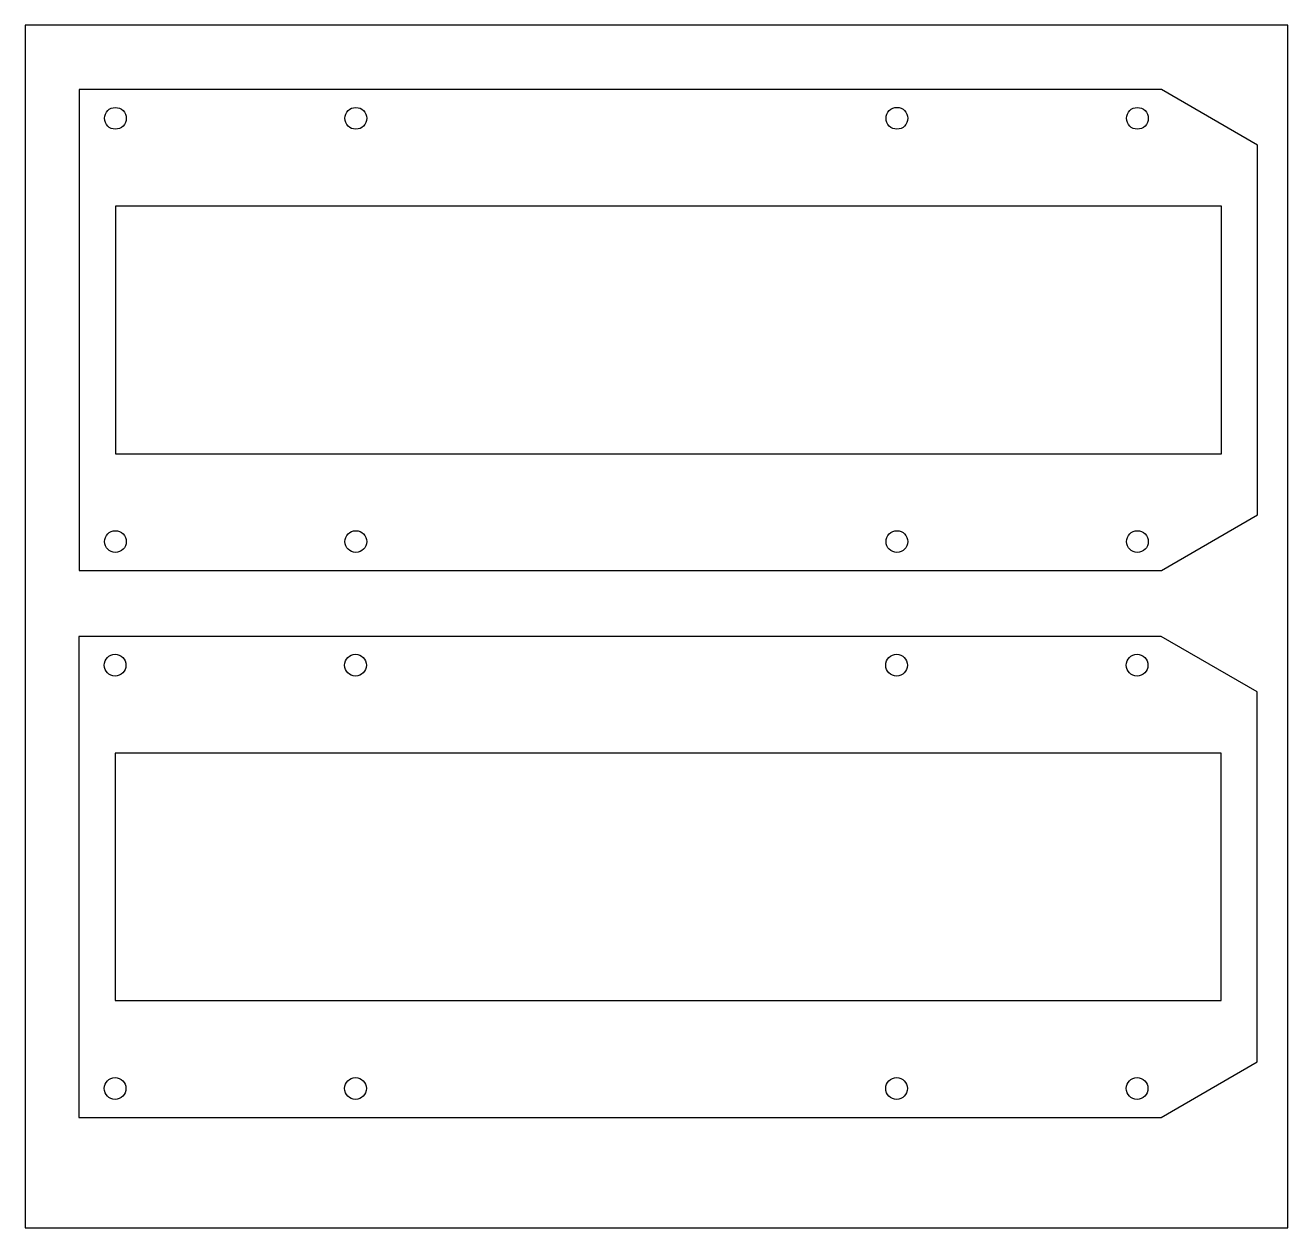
# Model space of a CAD drawing. Header units: millimetres. Extents: x -500 to 25, y -250 to 250.
import ezdxf

# ---------------------------------------------------------------- set-up
doc = ezdxf.new("R2010")
doc.units = ezdxf.units.MM

msp = doc.modelspace()

# ---------------------------------------------------------------- linework, layer by layer
at = {"color": 7, "linetype": 'Continuous', "lineweight": 25}
for p, q in [((-500, 250), (-500, -250)), ((25, 250), (-500, 250)), ((25, -250), (25, 250)), ((-477.52, 223.3), (-477.52, 23.3)), ((-27.52, 223.3), (-477.52, 223.3)), ((12.48, 200.2), (-27.52, 223.3)), ((12.48, 46.39), (12.48, 200.2)), ((-462.52, 174.76), (-462.52, 71.83)), ((-2.52, 174.76), (-462.52, 174.76)), ((-2.52, 71.83), (-2.52, 174.76)), ((-462.52, 71.83), (-2.52, 71.83)), ((-27.52, 23.3), (12.48, 46.39)), ((-477.52, 23.3), (-27.52, 23.3)), ((-477.66, -4.09), (-477.66, -204.09)), ((-27.66, -4.09), (-477.66, -4.09)), ((12.34, -27.18), (-27.66, -4.09)), ((12.34, -180.99), (12.34, -27.18)), ((-462.66, -52.62), (-462.66, -155.55)), ((-2.66, -52.62), (-462.66, -52.62)), ((-2.66, -155.55), (-2.66, -52.62)), ((-462.66, -155.55), (-2.66, -155.55)), ((-27.66, -204.09), (12.34, -180.99)), ((-477.66, -204.09), (-27.66, -204.09)), ((-500, -250), (25, -250))]:
    msp.add_line(p, q, dxfattribs=at)
for centre, radius in [((-462.52, 211.3), 4.52), ((-362.52, 211.3), 4.52), ((-137.52, 211.3), 4.53), ((-37.52, 211.3), 4.52), ((-462.52, 35.3), 4.53), ((-362.52, 35.3), 4.52), ((-137.52, 35.3), 4.53), ((-37.52, 35.3), 4.52), ((-462.66, -16.09), 4.52), ((-362.66, -16.09), 4.53), ((-137.66, -16.09), 4.52), ((-37.66, -16.09), 4.52), ((-462.66, -192.09), 4.52), ((-362.66, -192.09), 4.52), ((-137.66, -192.09), 4.52), ((-37.66, -192.09), 4.52)]:
    msp.add_circle(centre, radius, dxfattribs=at)

doc.saveas('drawing.dxf')
